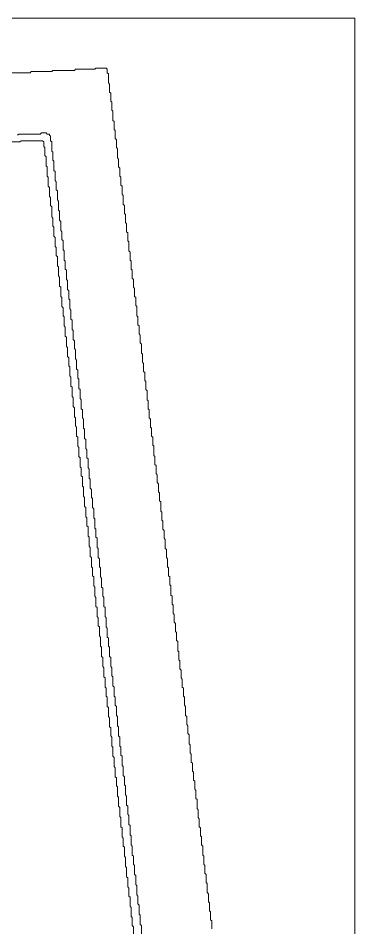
# Model space of a CAD drawing. Extents: x 0 to 1849, y 1 to 1250.
# Drawn here: x 1552 to 1849, y 449 to 1250 of the extents above; entities that cross this region are included whole.
import ezdxf

# ---------------------------------------------------------------- set-up
doc = ezdxf.new("R2010")
doc.units = 0
doc.layers.add('TRACE_CURVE', color=3, linetype='Continuous', lineweight=0)

msp = doc.modelspace()

# ---------------------------------------------------------------- linework, layer by layer
at = {"layer": 'TRACE_CURVE', "color": 3}
msp.add_lwpolyline([(0, 1250), (0, 1), (1849, 1), (1849, 1250)], close=True, dxfattribs=at)
for points in [[(1544, 1202), (1563, 1202), (1564, 1203)], [(1564, 1203), (1582, 1203), (1583, 1204), (1602, 1204), (1603, 1205), (1620, 1205)], [(1620, 1205), (1621, 1206), (1630, 1206), (1631, 1205), (1631, 1202), (1632, 1201), (1632, 1193), (1633, 1192), (1633, 1185), (1634, 1184), (1634, 1177), (1635, 1176), (1635, 1169), (1636, 1168), (1636, 1160), (1637, 1159), (1637, 1152), (1638, 1151), (1638, 1144), (1639, 1143), (1639, 1136), (1640, 1135), (1640, 1127), (1641, 1126), (1641, 1119), (1642, 1118), (1642, 1111), (1643, 1110), (1643, 1103), (1644, 1102), (1644, 1095), (1645, 1094), (1645, 1086), (1646, 1085), (1646, 1078), (1647, 1077), (1647, 1070), (1648, 1069), (1648, 1062), (1649, 1061), (1649, 1054), (1650, 1053), (1650, 1045), (1651, 1044), (1651, 1037), (1652, 1036), (1652, 1029), (1653, 1028), (1653, 1021), (1654, 1020), (1654, 1013), (1655, 1012), (1655, 1005), (1656, 1004), (1656, 997), (1657, 996), (1657, 988), (1658, 987), (1658, 980), (1659, 979), (1659, 972), (1660, 971), (1660, 964), (1661, 963)], [(1573, 1149), (1572, 1148), (1553, 1148), (1552, 1147)], [(1593, 1045), (1592, 1046), (1592, 1054), (1591, 1055), (1591, 1062), (1590, 1063), (1590, 1071), (1589, 1072), (1589, 1080), (1588, 1081), (1588, 1089), (1587, 1090), (1587, 1098), (1586, 1099), (1586, 1106), (1585, 1107), (1585, 1115), (1584, 1116), (1584, 1124), (1583, 1125), (1583, 1132), (1582, 1133), (1582, 1141), (1581, 1142), (1581, 1146), (1580, 1147), (1580, 1148), (1578, 1148), (1577, 1149), (1573, 1149)], [(1536, 1141), (1554, 1141)], [(1554, 1141), (1555, 1142), (1574, 1142), (1575, 1141), (1575, 1137), (1576, 1136), (1576, 1129), (1577, 1128), (1577, 1120), (1578, 1119), (1578, 1111), (1579, 1110), (1579, 1102), (1580, 1101), (1580, 1093), (1581, 1092), (1581, 1085), (1582, 1084), (1582, 1075), (1583, 1074), (1583, 1067), (1584, 1066), (1584, 1058), (1585, 1057), (1585, 1049), (1586, 1048), (1586, 1041), (1587, 1040), (1587, 1032), (1588, 1031), (1588, 1023), (1589, 1022), (1589, 1014), (1590, 1013), (1590, 1005), (1591, 1004), (1591, 996), (1592, 995), (1592, 988), (1593, 987), (1593, 979), (1594, 978), (1594, 970), (1595, 969), (1595, 961), (1596, 960), (1596, 952), (1597, 951), (1597, 944), (1598, 943), (1598, 935), (1599, 934), (1599, 926), (1600, 925), (1600, 917), (1601, 916), (1601, 908), (1602, 907), (1602, 899), (1603, 898), (1603, 891), (1604, 890), (1604, 882), (1605, 881)], [(1624, 767), (1624, 774), (1623, 775), (1623, 783), (1622, 784), (1622, 792), (1621, 793), (1621, 800), (1620, 801), (1620, 809), (1619, 810), (1619, 818), (1618, 819), (1618, 827), (1617, 828), (1617, 835), (1616, 836), (1616, 844), (1615, 845), (1615, 853), (1614, 854), (1614, 862), (1613, 863), (1613, 870), (1612, 871), (1612, 879), (1611, 880), (1611, 888), (1610, 889), (1610, 897), (1609, 898), (1609, 905), (1608, 906), (1608, 914), (1607, 915), (1607, 923), (1606, 924), (1606, 932), (1605, 933), (1605, 940), (1604, 941), (1604, 949), (1603, 950), (1603, 958), (1602, 959), (1602, 966), (1601, 967), (1601, 975), (1600, 976), (1600, 984), (1599, 985), (1599, 993), (1598, 994), (1598, 1002), (1597, 1003), (1597, 1010), (1596, 1011), (1596, 1019), (1595, 1020), (1595, 1028), (1594, 1029), (1594, 1036), (1593, 1037), (1593, 1045)], [(1661, 963), (1661, 955), (1662, 954), (1662, 947), (1663, 946), (1663, 939), (1664, 938), (1664, 931), (1665, 930), (1665, 923), (1666, 922), (1666, 914), (1667, 913), (1667, 906), (1668, 905), (1668, 898), (1669, 897), (1669, 890), (1670, 889), (1670, 882), (1671, 881), (1671, 874), (1672, 873), (1672, 865), (1673, 864), (1673, 857), (1674, 856), (1674, 849), (1675, 848), (1675, 841), (1676, 840), (1676, 833), (1677, 832), (1677, 825), (1678, 824), (1678, 816), (1679, 815), (1679, 808), (1680, 807), (1680, 800), (1681, 799), (1681, 792), (1682, 791), (1682, 783), (1683, 782), (1683, 775), (1684, 774), (1684, 767), (1685, 766), (1685, 759), (1686, 758), (1686, 751), (1687, 750), (1687, 742), (1688, 741), (1688, 734), (1689, 733), (1689, 726), (1690, 725), (1690, 718), (1691, 717), (1691, 710), (1692, 709), (1692, 702)], [(1605, 881), (1605, 873), (1606, 872), (1606, 864), (1607, 863), (1607, 855), (1608, 854), (1608, 847), (1609, 846), (1609, 838), (1610, 837), (1610, 829), (1611, 828), (1611, 820), (1612, 819), (1612, 811), (1613, 810), (1613, 803), (1614, 802), (1614, 794), (1615, 793), (1615, 785), (1616, 784), (1616, 776), (1617, 775), (1617, 767), (1618, 766), (1618, 759), (1619, 758), (1619, 750), (1620, 749), (1620, 741), (1621, 740), (1621, 732), (1622, 731), (1622, 723), (1623, 722), (1623, 715), (1624, 714), (1624, 706), (1625, 705), (1625, 697), (1626, 696), (1626, 688), (1627, 687), (1627, 679), (1628, 678), (1628, 670), (1629, 669), (1629, 661), (1630, 660), (1630, 653), (1631, 652), (1631, 644), (1632, 643), (1632, 635), (1633, 634), (1633, 626), (1634, 625), (1634, 618), (1635, 617), (1635, 609), (1636, 608), (1636, 600)], [(1656, 495), (1655, 496), (1655, 504), (1654, 505), (1654, 512), (1653, 513), (1653, 521), (1652, 522), (1652, 530), (1651, 531), (1651, 539), (1650, 540), (1650, 548), (1649, 549), (1649, 556), (1648, 557), (1648, 565), (1647, 566), (1647, 574), (1646, 575), (1646, 582), (1645, 583), (1645, 591), (1644, 592), (1644, 600), (1643, 601), (1643, 608), (1642, 609), (1642, 617), (1641, 618), (1641, 626), (1640, 627), (1640, 635), (1639, 636), (1639, 644), (1638, 645), (1638, 652), (1637, 653), (1637, 661), (1636, 662), (1636, 670), (1635, 671), (1635, 678), (1634, 679), (1634, 687), (1633, 688), (1633, 696), (1632, 697), (1632, 704), (1631, 705), (1631, 713), (1630, 714), (1630, 722), (1629, 723), (1629, 731), (1628, 732), (1628, 740), (1627, 741), (1627, 748), (1626, 749), (1626, 757), (1625, 758), (1625, 766), (1624, 767)], [(1692, 702), (1693, 701), (1693, 693), (1694, 692), (1694, 685), (1695, 684), (1695, 677), (1696, 676), (1696, 669), (1697, 668), (1697, 661), (1698, 660), (1698, 653), (1699, 652), (1699, 645), (1700, 644), (1700, 636), (1701, 635), (1701, 628), (1702, 627), (1702, 620), (1703, 619), (1703, 611), (1704, 610), (1704, 603), (1705, 602), (1705, 595), (1706, 594), (1706, 587), (1707, 586), (1707, 579), (1708, 578), (1708, 571), (1709, 570), (1709, 563), (1710, 562), (1710, 554), (1711, 553), (1711, 546), (1712, 545), (1712, 538), (1713, 537), (1713, 530), (1714, 529), (1714, 522), (1715, 521), (1715, 513), (1716, 512), (1716, 505), (1717, 504), (1717, 497), (1718, 496), (1718, 489), (1719, 488), (1719, 480), (1720, 479), (1720, 472), (1721, 471), (1721, 464), (1722, 463), (1722, 456), (1723, 455), (1723, 448)], [(1636, 600), (1637, 599), (1637, 591), (1638, 590), (1638, 582), (1639, 581), (1639, 574), (1640, 573), (1640, 565), (1641, 564), (1641, 556), (1642, 555), (1642, 547), (1643, 546), (1643, 538), (1644, 537), (1644, 529), (1645, 528), (1645, 521), (1646, 520), (1646, 512), (1647, 511), (1647, 503), (1648, 502), (1648, 494), (1649, 493), (1649, 485), (1650, 484), (1650, 477), (1651, 476), (1651, 468), (1652, 467), (1652, 459), (1653, 458), (1653, 451), (1654, 450), (1654, 442)], [(1661, 443), (1661, 451), (1660, 452), (1660, 460), (1659, 461), (1659, 469), (1658, 470), (1658, 477), (1657, 478), (1657, 486), (1656, 487), (1656, 495)]]:
    msp.add_lwpolyline(points, dxfattribs=at)

doc.saveas('drawing.dxf')
